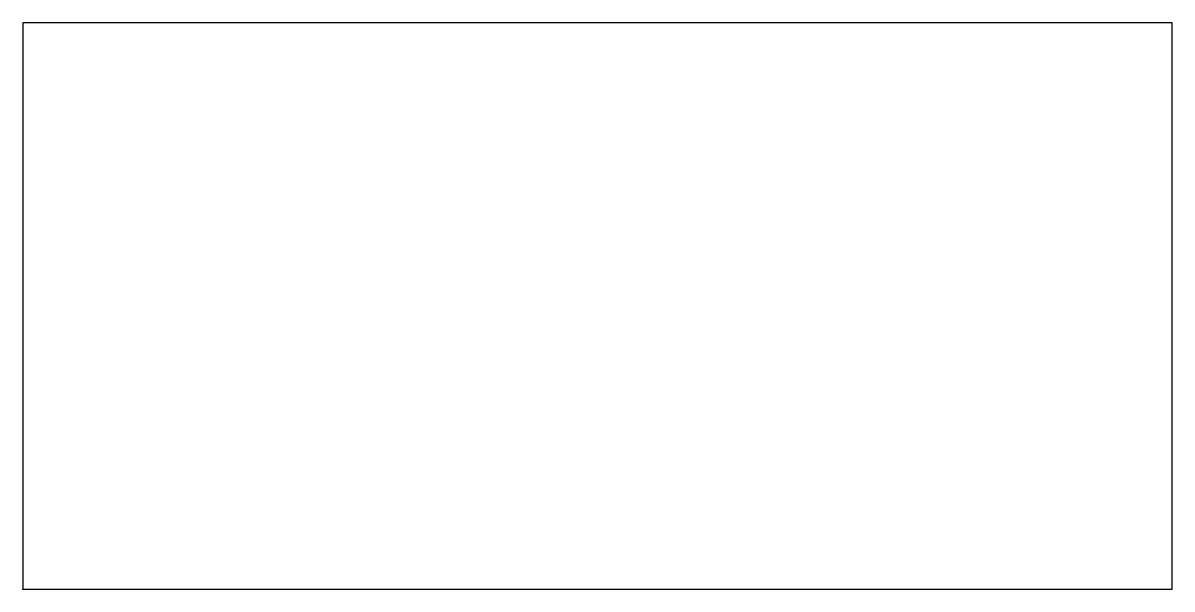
# Model space of a CAD drawing. Header units: centimetres. Extents: x 0 to 15.8, y 0 to 7.8.
import ezdxf

# ---------------------------------------------------------------- set-up
doc = ezdxf.new("R2010")
doc.units = ezdxf.units.CM
doc.header["$MEASUREMENT"] = 0
doc.layers.add('RaumklimaApp v1_Sketch1', color=7, linetype='Continuous')

msp = doc.modelspace()

# ---------------------------------------------------------------- linework, layer by layer
at = {"layer": 'RaumklimaApp v1_Sketch1'}
for p, q in [((0, 7.78), (0, 0)), ((15.8, 7.78), (0, 7.78)), ((15.8, 0), (15.8, 7.78)), ((0, 0), (15.8, 0))]:
    msp.add_line(p, q, dxfattribs=at)
msp.add_point((0, 0), dxfattribs=at)

doc.saveas('drawing.dxf')
